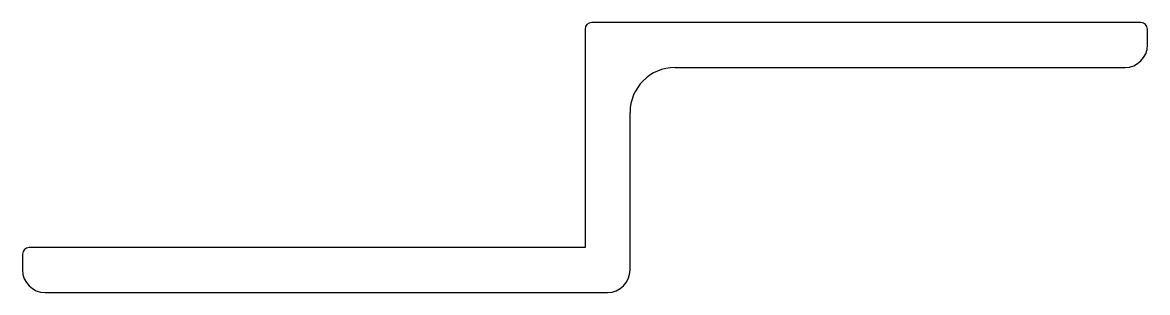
# Model space of a CAD drawing. Extents: x 2251.8 to 2301.8, y 1417.3 to 1429.3.
import ezdxf

# ---------------------------------------------------------------- set-up
doc = ezdxf.new("R2010")
doc.units = 0
doc.layers.get('0').update_dxf_attribs({"linetype": 'CONTINUOUS'})

msp = doc.modelspace()

# ---------------------------------------------------------------- linework, layer by layer
for p, q in [((2301.469, 1429.294), (2277.069, 1429.294)), ((2276.769, 1428.994), (2276.769, 1419.294)), ((2301.769, 1428.294), (2301.769, 1428.994)), ((2280.769, 1427.294), (2300.769, 1427.294)), ((2278.769, 1418.294), (2278.769, 1425.294)), ((2276.769, 1419.294), (2252.069, 1419.294)), ((2251.769, 1418.994), (2251.769, 1418.294)), ((2252.769, 1417.294), (2277.769, 1417.294))]:
    msp.add_line(p, q)
for centre, radius, start, end in [((2277.069, 1428.994), 0.3, 90, 180), ((2301.469, 1428.994), 0.3, 0, 90), ((2300.769, 1428.294), 1, 270, 0), ((2280.769, 1425.294), 2, 90, 180), ((2252.069, 1418.994), 0.3, 90, 180), ((2252.769, 1418.294), 1, 180, 270), ((2277.769, 1418.294), 1, 270, 0)]:
    msp.add_arc(centre, radius, start, end)

doc.saveas('drawing.dxf')
